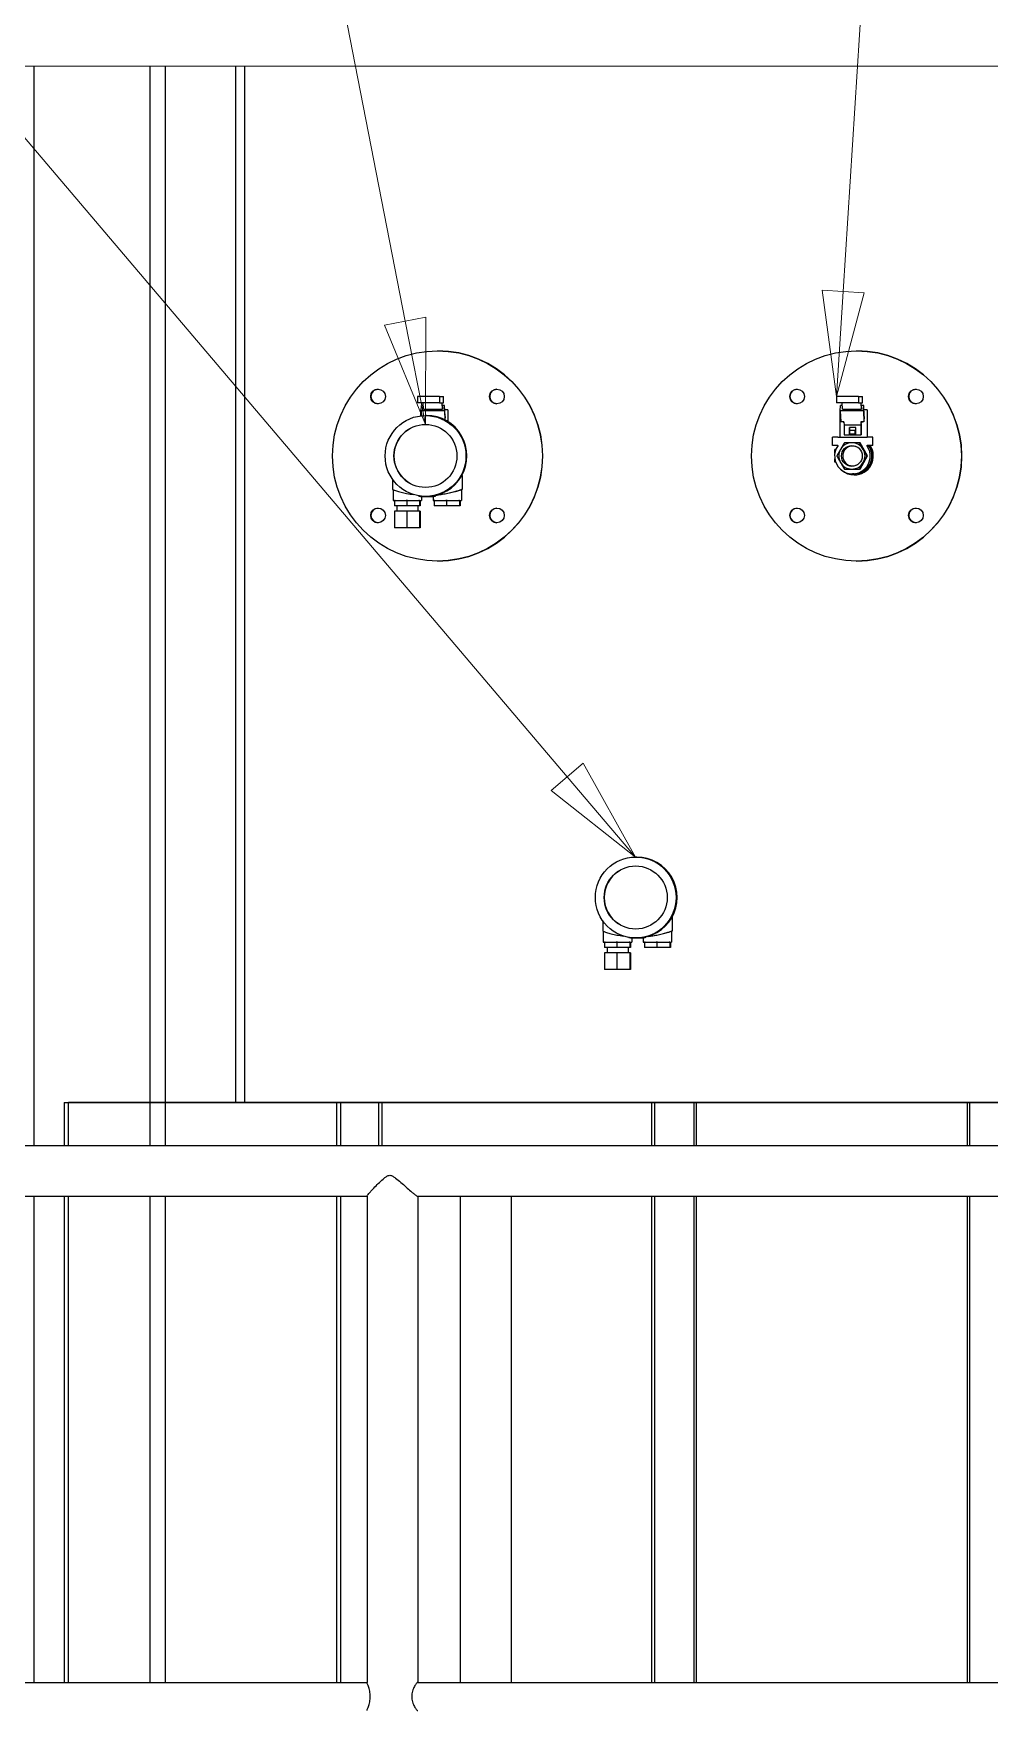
# Model space of a CAD drawing. Header units: millimetres. Extents: x -4172 to 126100, y -2 to 142133.
# Drawn here: x 86757 to 89030, y 31452 to 35440 of the extents above; entities that cross this region are included whole.
import ezdxf

# ---------------------------------------------------------------- set-up
doc = ezdxf.new("R2010")
doc.units = ezdxf.units.MM
doc.header["$LTSCALE"] = 100
for name, color, linetype, lineweight in [('Symbol', 7, 'Continuous', 18), ('Visible', 7, 'Continuous', 25), ('Visible Narrow', 7, 'Continuous', 18)]:
    doc.layers.add(name, color=color, linetype=linetype, lineweight=lineweight)

# ---------------------------------------------------------------- blocks, each defined once
blk = doc.blocks.new('Balloon27')
at = {"layer": 'Symbol'}
for p, q in [((876.405, 347.557), (869.073, 385.078)), ((876.895, 347.653), (875.914, 347.461)), ((875.914, 347.461), (876.884, 345.104)), ((876.405, 347.557), (876.884, 345.104)), ((876.884, 345.104), (876.895, 347.653))]:
    blk.add_line(p, q, dxfattribs=at)
at = {"layer": 'Symbol', "flags": 128}
blk.add_lwpolyline([(875.914, 347.461), (876.884, 345.104), (876.895, 347.653), (875.914, 347.461)], dxfattribs=at)
at = {"layer": 'Symbol'}
blk.add_solid([(875.914, 347.461), (876.884, 345.104), (876.895, 347.653), (875.914, 347.461)], dxfattribs=at)
blk = doc.blocks.new('Balloon28')
at = {"layer": 'Symbol'}
for p, q in [((886.818, 348.264), (889.127, 384.609)), ((886.319, 348.296), (886.659, 345.769)), ((887.317, 348.232), (886.319, 348.296)), ((886.818, 348.264), (886.659, 345.769)), ((886.659, 345.769), (887.317, 348.232))]:
    blk.add_line(p, q, dxfattribs=at)
at = {"layer": 'Symbol', "flags": 128}
blk.add_lwpolyline([(886.319, 348.296), (886.659, 345.769), (887.317, 348.232), (886.319, 348.296)], dxfattribs=at)
at = {"layer": 'Symbol'}
blk.add_solid([(886.319, 348.296), (886.659, 345.769), (887.317, 348.232), (886.319, 348.296)], dxfattribs=at)
blk = doc.blocks.new('Balloon31')
at = {"layer": 'Symbol'}
for p, q in [((880.258, 336.722), (838.4, 386.024)), ((880.639, 337.045), (879.877, 336.398)), ((881.876, 334.816), (880.639, 337.045)), ((880.258, 336.722), (881.876, 334.816)), ((879.877, 336.398), (881.876, 334.816))]:
    blk.add_line(p, q, dxfattribs=at)
at = {"layer": 'Symbol', "flags": 128}
blk.add_lwpolyline([(879.877, 336.398), (881.876, 334.816), (880.639, 337.045), (879.877, 336.398)], dxfattribs=at)
at = {"layer": 'Symbol'}
blk.add_solid([(879.877, 336.398), (881.876, 334.816), (880.639, 337.045), (879.877, 336.398)], dxfattribs=at)

msp = doc.modelspace()

# ---------------------------------------------------------------- linework, layer by layer
at = {"layer": 'Visible'}
for p, q in [((86758.03, 32795.78), (86758.03, 35361.94)), ((87033.64, 32795.78), (87033.64, 35361.94)), ((87070.64, 32795.78), (87070.64, 35361.94)), ((87237.93, 32897.9), (87237.93, 35361.94)), ((87257.91, 35361.94), (87257.91, 32897.9)), ((87717.19, 34685.4), (87717.53, 34685.4)), ((88713.59, 34685.4), (88713.93, 34685.4)), ((87669.53, 34576.9), (87669.53, 34561.9)), ((87721.98, 34576.9), (87669.53, 34576.9)), ((87721.98, 34576.9), (87731.27, 34576.9)), ((87721.98, 34576.9), (87721.98, 34561.9)), ((87731.27, 34561.9), (87731.27, 34576.9)), ((88665.93, 34576.9), (88665.93, 34561.9)), ((88718.38, 34576.9), (88665.93, 34576.9)), ((88718.38, 34576.9), (88727.67, 34576.9)), ((88718.38, 34576.9), (88718.38, 34561.9)), ((88727.67, 34561.9), (88727.67, 34576.9)), ((87721.98, 34561.9), (87669.53, 34561.9)), ((87678.74, 34545.4), (87677.1, 34545.4)), ((87677.1, 34545.4), (87677.1, 34530.87)), ((87678.64, 34543.02), (87679.19, 34555.4)), ((87678.64, 34543.02), (87679.17, 34531.1)), ((87733.58, 34543.02), (87678.64, 34543.02)), ((87683.39, 34555.4), (87679.19, 34555.4)), ((87683.79, 34546.56), (87683.1, 34561.9)), ((87683.79, 34546.56), (87728.74, 34546.56)), ((87721.98, 34561.9), (87731.27, 34561.9)), ((87728.74, 34546.56), (87728.05, 34561.9)), ((87728.98, 34551.86), (87728.53, 34561.9)), ((87728.98, 34551.86), (87728.74, 34546.56)), ((87734.14, 34555.4), (87728.82, 34555.4)), ((87733.58, 34543.02), (87734.14, 34555.4)), ((87733.58, 34543.02), (87734.56, 34521.24)), ((87735.33, 34528.88), (87734.14, 34555.4)), ((87742.1, 34545.4), (87734.59, 34545.4)), ((87742.1, 34545.4), (87742.1, 34516.98)), ((88718.38, 34561.9), (88665.93, 34561.9)), ((88675.15, 34545.4), (88673.51, 34545.4)), ((88673.51, 34545.4), (88673.51, 34480.4)), ((88675.04, 34543.02), (88675.6, 34555.4)), ((88675.04, 34543.02), (88676.24, 34516.51)), ((88729.99, 34543.02), (88675.04, 34543.02)), ((88679.8, 34555.4), (88675.6, 34555.4)), ((88680.2, 34546.56), (88679.5, 34561.9)), ((88680.2, 34546.56), (88725.15, 34546.56)), ((88718.38, 34561.9), (88727.67, 34561.9)), ((88725.15, 34546.56), (88724.46, 34561.9)), ((88725.39, 34551.86), (88724.94, 34561.9)), ((88725.39, 34551.86), (88725.15, 34546.56)), ((88730.54, 34555.4), (88725.23, 34555.4)), ((88729.99, 34543.02), (88730.54, 34555.4)), ((88729.99, 34543.02), (88731.18, 34516.51)), ((88731.74, 34528.88), (88730.54, 34555.4)), ((88738.51, 34545.4), (88730.99, 34545.4)), ((88738.51, 34545.4), (88738.51, 34480.4)), ((87691.21, 34531.58), (87688.74, 34531.58)), ((87735.33, 34528.88), (87734.98, 34521.02)), ((88683.73, 34516.51), (88676.24, 34516.51)), ((88681.87, 34515.65), (88683.77, 34515.65)), ((88683.73, 34516.51), (88684.09, 34508.37)), ((88724.05, 34508.37), (88684.09, 34508.37)), ((88684.09, 34508.37), (88684.09, 34485.89)), ((88696.58, 34503.19), (88696.58, 34485.89)), ((88711.57, 34503.19), (88696.58, 34503.19)), ((88696.81, 34485.89), (88696.81, 34503.19)), ((88697.79, 34496.9), (88710.27, 34496.9)), ((88697.79, 34487.79), (88697.79, 34496.9)), ((88710.27, 34496.9), (88710.81, 34496.9)), ((88710.27, 34487.79), (88710.27, 34496.9)), ((88710.81, 34496.9), (88710.81, 34484.98)), ((88711.57, 34485.89), (88711.57, 34503.19)), ((88731.18, 34516.51), (88723.69, 34516.51)), ((88723.69, 34516.51), (88724.05, 34508.37)), ((88724.01, 34516.51), (88724.28, 34510.44)), ((88724.04, 34515.65), (88726.82, 34515.65)), ((88724.05, 34508.37), (88724.05, 34485.89)), ((88724.28, 34510.44), (88724.28, 34485.89)), ((88727.43, 34515.65), (88726.82, 34515.65)), ((88727.43, 34515.65), (88727.43, 34516.51)), ((88731.74, 34528.88), (88731.18, 34516.51)), ((88668.91, 34480.4), (88656.38, 34480.4)), ((88656.38, 34460.4), (88656.38, 34480.4)), ((88668.91, 34460.4), (88656.38, 34460.4)), ((88668.91, 34480.4), (88738.84, 34480.4)), ((88668.91, 34460.4), (88669.54, 34460.4)), ((88684.09, 34485.89), (88696.58, 34485.89)), ((88696.81, 34485.89), (88696.58, 34485.89)), ((88697.79, 34487.79), (88710.27, 34487.79)), ((88698.33, 34484.98), (88697.79, 34487.79)), ((88710.81, 34484.98), (88710.27, 34487.79)), ((88711.57, 34485.89), (88724.05, 34485.89)), ((88721.9, 34466.65), (88720.68, 34466.65)), ((88739.93, 34435.4), (88721.9, 34466.65)), ((88724.05, 34485.89), (88724.28, 34485.89)), ((88738.21, 34460.4), (88738.84, 34460.4)), ((88752.56, 34480.4), (88738.84, 34480.4)), ((88752.56, 34460.4), (88738.84, 34460.4)), ((88752.56, 34460.4), (88752.56, 34480.4)), ((88664.18, 34450.48), (88662, 34450.48)), ((88662, 34442.42), (88662, 34450.48)), ((88662, 34420.32), (88662, 34428.38)), ((88664.18, 34420.32), (88662, 34420.32)), ((88721.9, 34404.15), (88739.93, 34435.4)), ((88739.93, 34435.4), (88738.7, 34435.4)), ((87610.19, 34380.02), (87610.19, 34355.72)), ((87775.55, 34389.32), (87775.55, 34355.72)), ((88707.81, 34392.9), (88703.88, 34392.9)), ((88708.53, 34390.4), (88707.81, 34390.4)), ((88721.9, 34404.15), (88720.68, 34404.15)), ((87611.67, 34355.05), (87611.67, 34329.15)), ((87672.61, 34340.59), (87672.61, 34339.15)), ((87676.58, 34339.15), (87672.61, 34339.15)), ((87676.58, 34339.99), (87676.58, 34339.15)), ((87676.58, 34339.15), (87707.47, 34339.15)), ((87679.17, 34339.15), (87679.17, 34329.15)), ((87691.21, 34339.22), (87688.74, 34339.22)), ((87706.57, 34339.15), (87706.57, 34329.15)), ((87707.47, 34340.61), (87707.47, 34339.15)), ((87711.44, 34339.15), (87707.47, 34339.15)), ((87711.44, 34341.38), (87711.44, 34339.15)), ((87738.74, 34346.2), (87738.74, 34346.2)), ((87774.07, 34355.21), (87774.07, 34329.15)), ((87611.67, 34329.15), (87614.67, 34329.15)), ((87616.23, 34329.15), (87614.67, 34329.15)), ((87614.67, 34329.15), (87614.67, 34316.65)), ((87643.86, 34316.65), (87614.67, 34316.65)), ((87643.86, 34304.15), (87614.67, 34304.15)), ((87614.67, 34304.15), (87614.67, 34264.15)), ((87616.23, 34329.15), (87642.29, 34329.15)), ((87620.42, 34316.65), (87620.42, 34304.15)), ((87643.86, 34329.15), (87642.29, 34329.15)), ((87645.51, 34329.15), (87643.86, 34329.15)), ((87643.86, 34329.15), (87643.86, 34316.65)), ((87674.61, 34316.65), (87643.86, 34316.65)), ((87674.61, 34304.15), (87643.86, 34304.15)), ((87643.86, 34304.15), (87643.86, 34264.15)), ((87645.51, 34329.15), (87672.96, 34329.15)), ((87670.42, 34316.65), (87670.42, 34304.15)), ((87674.61, 34329.15), (87672.96, 34329.15)), ((87674.69, 34329.15), (87674.61, 34329.15)), ((87674.61, 34329.15), (87674.61, 34316.65)), ((87676.17, 34316.65), (87674.61, 34316.65)), ((87676.17, 34304.15), (87674.61, 34304.15)), ((87674.61, 34304.15), (87674.61, 34264.15)), ((87674.69, 34329.15), (87679.17, 34329.15)), ((87676.17, 34329.15), (87676.17, 34316.65)), ((87676.17, 34304.15), (87676.17, 34264.15)), ((87706.57, 34329.15), (87709.57, 34329.15)), ((87711.14, 34329.15), (87709.57, 34329.15)), ((87709.57, 34329.15), (87709.57, 34316.65)), ((87738.76, 34316.65), (87709.57, 34316.65)), ((87711.14, 34329.15), (87737.2, 34329.15)), ((87738.76, 34329.15), (87737.2, 34329.15)), ((87740.41, 34329.15), (87738.76, 34329.15)), ((87738.76, 34329.15), (87738.76, 34316.65)), ((87769.51, 34316.65), (87738.76, 34316.65)), ((87740.41, 34329.15), (87767.86, 34329.15)), ((87769.51, 34329.15), (87767.86, 34329.15)), ((87769.59, 34329.15), (87769.51, 34329.15)), ((87769.51, 34329.15), (87769.51, 34316.65)), ((87771.07, 34316.65), (87769.51, 34316.65)), ((87769.59, 34329.15), (87774.07, 34329.15)), ((87771.07, 34329.15), (87771.07, 34316.65)), ((87643.86, 34264.15), (87614.67, 34264.15)), ((87674.61, 34264.15), (87643.86, 34264.15)), ((87676.17, 34264.15), (87674.61, 34264.15)), ((87717.19, 34185.4), (87717.53, 34185.4)), ((88713.59, 34185.4), (88713.93, 34185.4)), ((88191.04, 33481.58), (88188.56, 33481.58)), ((88275.37, 33339.32), (88275.37, 33305.72)), ((88110.01, 33330.02), (88110.01, 33305.72)), ((88111.49, 33305.05), (88111.49, 33279.15)), ((88273.89, 33305.21), (88273.89, 33279.15)), ((88111.49, 33279.15), (88114.49, 33279.15)), ((88116.06, 33279.15), (88114.49, 33279.15)), ((88114.49, 33279.15), (88114.49, 33266.65)), ((88143.68, 33266.65), (88114.49, 33266.65)), ((88116.06, 33279.15), (88142.11, 33279.15)), ((88120.24, 33266.65), (88120.24, 33254.15)), ((88143.68, 33279.15), (88142.11, 33279.15)), ((88145.33, 33279.15), (88143.68, 33279.15)), ((88143.68, 33279.15), (88143.68, 33266.65)), ((88174.43, 33266.65), (88143.68, 33266.65)), ((88145.33, 33279.15), (88172.78, 33279.15)), ((88170.24, 33266.65), (88170.24, 33254.15)), ((88172.43, 33290.59), (88172.43, 33289.15)), ((88176.4, 33289.15), (88172.43, 33289.15)), ((88174.43, 33279.15), (88172.78, 33279.15)), ((88174.51, 33279.15), (88174.43, 33279.15)), ((88174.43, 33279.15), (88174.43, 33266.65)), ((88175.99, 33266.65), (88174.43, 33266.65)), ((88174.51, 33279.15), (88178.99, 33279.15)), ((88175.99, 33279.15), (88175.99, 33266.65)), ((88176.4, 33289.99), (88176.4, 33289.15)), ((88176.4, 33289.15), (88207.29, 33289.15)), ((88178.99, 33289.15), (88178.99, 33279.15)), ((88191.04, 33289.22), (88188.56, 33289.22)), ((88206.39, 33289.15), (88206.39, 33279.15)), ((88206.39, 33279.15), (88209.39, 33279.15)), ((88207.29, 33290.61), (88207.29, 33289.15)), ((88211.26, 33289.15), (88207.29, 33289.15)), ((88210.96, 33279.15), (88209.39, 33279.15)), ((88209.39, 33279.15), (88209.39, 33266.65)), ((88238.58, 33266.65), (88209.39, 33266.65)), ((88210.96, 33279.15), (88237.02, 33279.15)), ((88211.26, 33291.38), (88211.26, 33289.15)), ((88238.58, 33279.15), (88237.02, 33279.15)), ((88238.56, 33296.2), (88238.56, 33296.2)), ((88240.23, 33279.15), (88238.58, 33279.15)), ((88238.58, 33279.15), (88238.58, 33266.65)), ((88269.33, 33266.65), (88238.58, 33266.65)), ((88240.23, 33279.15), (88267.68, 33279.15)), ((88269.33, 33279.15), (88267.68, 33279.15)), ((88269.42, 33279.15), (88269.33, 33279.15)), ((88269.33, 33279.15), (88269.33, 33266.65)), ((88270.89, 33266.65), (88269.33, 33266.65)), ((88269.42, 33279.15), (88273.89, 33279.15)), ((88270.89, 33279.15), (88270.89, 33266.65)), ((88143.68, 33254.15), (88114.49, 33254.15)), ((88114.49, 33254.15), (88114.49, 33214.15)), ((88174.43, 33254.15), (88143.68, 33254.15)), ((88143.68, 33254.15), (88143.68, 33214.15)), ((88175.99, 33254.15), (88174.43, 33254.15)), ((88174.43, 33254.15), (88174.43, 33214.15)), ((88175.99, 33254.15), (88175.99, 33214.15)), ((88143.68, 33214.15), (88114.49, 33214.15)), ((88174.43, 33214.15), (88143.68, 33214.15)), ((88175.99, 33214.15), (88174.43, 33214.15)), ((86829.19, 32897.9), (87477.47, 32897.9)), ((86829.19, 32897.9), (86839.91, 32897.9)), ((86829.19, 32897.9), (86829.19, 32795.78)), ((87486.23, 32897.9), (86839.91, 32897.9)), ((86839.91, 32795.78), (86839.91, 32897.9)), ((87237.93, 32897.9), (87257.91, 32897.9)), ((87237.93, 32897.9), (91371.12, 32897.9)), ((91383.99, 32897.9), (87257.91, 32897.9)), ((87486.23, 32897.9), (87477.47, 32897.9)), ((87477.47, 32795.78), (87477.47, 32897.9)), ((87486.23, 32897.9), (87486.23, 32795.78)), ((87576.97, 32897.9), (88226.73, 32897.9)), ((87576.97, 32897.9), (87585.73, 32897.9)), ((87576.97, 32897.9), (87576.97, 32795.78)), ((88233.51, 32897.9), (87585.73, 32897.9)), ((87585.73, 32795.78), (87585.73, 32897.9)), ((88233.51, 32897.9), (88226.73, 32897.9)), ((88226.73, 32795.78), (88226.73, 32897.9)), ((88233.51, 32897.9), (88233.51, 32795.78)), ((88326.43, 32897.9), (88977.33, 32897.9)), ((88326.43, 32897.9), (88333.21, 32897.9)), ((88326.43, 32897.9), (88326.43, 32795.78)), ((88982.14, 32897.9), (88333.21, 32897.9)), ((88333.21, 32795.78), (88333.21, 32897.9)), ((88982.14, 32897.9), (88977.33, 32897.9)), ((88977.33, 32795.78), (88977.33, 32897.9)), ((88982.14, 32897.9), (88982.14, 32795.78)), ((83629.77, 32795.78), (91712.31, 32795.78)), ((83688.84, 32675.03), (87549.72, 32675.03)), ((86758.03, 31519.03), (86758.03, 32675.03)), ((86829.19, 32675.03), (86829.19, 31519.03)), ((86839.91, 31519.03), (86839.91, 32675.03)), ((87033.64, 31519.03), (87033.64, 32675.03)), ((87070.64, 31519.03), (87070.64, 32675.03)), ((87477.47, 31519.03), (87477.47, 32675.03)), ((87486.23, 32675.03), (87486.23, 31519.03)), ((87549.72, 32675.25), (87549.72, 31518.62)), ((87670.05, 32675.03), (91651.05, 32675.03)), ((87670.47, 32675.03), (87670.47, 31519.03)), ((87771.36, 32675.03), (87771.36, 31519.03)), ((87892.11, 32675.03), (87892.11, 31519.03)), ((88226.73, 31519.03), (88226.73, 32675.03)), ((88233.51, 32675.03), (88233.51, 31519.03)), ((88326.43, 32675.03), (88326.43, 31519.03)), ((88333.21, 31519.03), (88333.21, 32675.03)), ((88977.33, 31519.03), (88977.33, 32675.03)), ((88982.14, 32675.03), (88982.14, 31519.03)), ((83688.84, 31519.03), (87549.72, 31519.03)), ((87670.05, 31519.03), (91651.05, 31519.03))]:
    msp.add_line(p, q, dxfattribs=at)
for centre, major_axis in [((87717.19, 34435.4), (0, 250)), ((88713.59, 34435.4), (0, 250)), ((87575.91, 34576.82), (0, -17.5)), ((87858.47, 34576.82), (0, -17.5)), ((88572.32, 34576.82), (0, -17.5)), ((88854.87, 34576.82), (0, -17.5)), ((87688.74, 34435.4), (0, -96.18)), ((87688.58, 34435.4), (0, -74.96)), ((88702.53, 34435.4), (0, 24.74)), ((87575.91, 34293.98), (0, 17.5)), ((87858.47, 34293.98), (0, 17.5)), ((88572.32, 34293.98), (0, 17.5)), ((88854.87, 34293.98), (0, 17.5)), ((88188.56, 33385.4), (0, -96.18)), ((88188.4, 33385.4), (0, -74.96))]:
    msp.add_ellipse(centre, major_axis=major_axis, ratio=0.9989854, dxfattribs=at)
for centre, major_axis, ratio, start_param, end_param in [((87717.53, 34435.4), (0, 250), 0.9989854, 3.1415927, 6.2831853), ((88713.93, 34435.4), (0, 250), 0.9989854, 3.1415927, 6.2831853), ((87576.25, 34576.82), (0, 17.5), 0.9989854, 0.0096606, 3.1319321), ((87858.81, 34576.82), (0, 17.5), 0.9989854, 0.0096606, 3.1319321), ((88572.65, 34576.82), (0, 17.5), 0.9989854, 0.0096606, 3.1319321), ((88855.21, 34576.82), (0, 17.5), 0.9989854, 0.0096606, 3.1319321), ((87688.64, 34435.4), (0, -75), 0.9989854, 3.7158902, 5.7088877), ((87691.21, 34435.4), (0, -96.18), 0.9989854, 0, 3.1415927), ((88681.87, 34530.65), (0, -15), 0.0450362, 5.9433484, 6.2831853), ((88726.82, 34530.65), (0, -15), 0.0450362, 5.9433484, 6.2831853), ((88703.88, 34435.4), (0, -42.5), 0.9989854, 4.0835141, 8.4828566), ((88702.53, 34435.4), (0, 31.25), 0.9989854, 0, 1.0471976), ((88707.81, 34435.4), (0, -45), 0.9989854, 5.560192, 8.4430126), ((88704.22, 34435.4), (0, 23.57), 0.9989854, 5.5438795, 10.1640837), ((88706.01, 34477.52), (32.5, -0.36), 0.2336055, 1.4249371, 1.8119635), ((88702.53, 34435.4), (0, 31.25), 0.9989854, 5.2359878, 6.2831853), ((88707.81, 34435.4), (0, -42.5), 0.9989854, 0, 2.1996713), ((88708.53, 34435.4), (0, -45), 0.9989854, 0, 2.1598273), ((88702.53, 34435.4), (0, -31.25), 0.9989854, 4.1887902, 5.2359878), ((88702.53, 34435.4), (0, -31.25), 0.9989854, 5.2359878, 6.2831853), ((88702.53, 34435.4), (0, -31.25), 0.9989854, 0, 1.0471976), ((88702.53, 34435.4), (0, 31.25), 0.9989854, 4.1887902, 5.2359878), ((87691.19, 34591.65), (-45.96, 245.75), 0.9989119, 2.7657508, 2.8314001), ((87691.19, 34591.65), (-45.96, 245.75), 0.9989119, 3.065195, 3.1480751), ((87576.25, 34293.98), (0, 17.5), 0.9989854, 0.0096606, 3.1319321), ((87858.81, 34293.98), (0, 17.5), 0.9989854, 0.0096606, 3.1319321), ((88572.65, 34293.98), (0, 17.5), 0.9989854, 0.0096606, 3.1319321), ((88855.21, 34293.98), (0, 17.5), 0.9989854, 0.0096606, 3.1319321), ((88191.04, 33385.4), (0, -96.18), 0.9989854, 0, 3.1415927), ((88188.46, 33385.4), (0, -75), 0.9989854, 3.7158902, 5.7088877), ((88191.01, 33541.65), (-45.96, 245.75), 0.9989119, 2.7657508, 2.8314001), ((88191.01, 33541.65), (-45.96, 245.75), 0.9989119, 3.065195, 3.1480751)]:
    msp.add_ellipse(centre, major_axis=major_axis, ratio=ratio, start_param=start_param, end_param=end_param, dxfattribs=at)
for points, weights in [([(88684.63, 34466.65), (88679.67, 34458.28), (88675.49, 34451.03)], [1.76420471066, 1.90066641994, 1.90066641994]), ([(88702.53, 34466.65), (88694.16, 34466.65), (88684.63, 34466.65)], [1.90066641994, 1.90066641994, 1.76420471066]), ([(88720.68, 34466.65), (88710.89, 34466.65), (88702.53, 34466.65)], [1.76420471066, 1.90066641994, 1.90066641994]), ([(88729.56, 34451.03), (88725.38, 34458.28), (88720.68, 34466.65)], [1.90066641994, 1.90066641994, 1.76420471066]), ([(88675.49, 34451.03), (88671.31, 34443.77), (88666.6, 34435.4)], [1.90066641994, 1.90066641994, 1.76420471066]), ([(88666.6, 34435.4), (88671.31, 34427.03), (88675.49, 34419.78)], [1.76420471066, 1.90066641994, 1.90066641994]), ([(88675.49, 34419.78), (88679.67, 34412.52), (88684.63, 34404.15)], [1.90066641994, 1.90066641994, 1.76420471066]), ([(88720.68, 34404.15), (88725.38, 34412.52), (88729.56, 34419.78)], [1.76420471066, 1.90066641994, 1.90066641994]), ([(88738.7, 34435.4), (88733.75, 34443.77), (88729.56, 34451.03)], [1.76420471066, 1.90066641994, 1.90066641994]), ([(88729.56, 34419.78), (88733.75, 34427.03), (88738.7, 34435.4)], [1.90066641994, 1.90066641994, 1.76420471066]), ([(88684.63, 34404.15), (88694.16, 34404.15), (88702.53, 34404.15)], [1.76420471066, 1.90066641994, 1.90066641994]), ([(88702.53, 34404.15), (88710.89, 34404.15), (88720.68, 34404.15)], [1.90066641994, 1.90066641994, 1.76420471066])]:
    msp.add_rational_spline(points, weights, degree=2, dxfattribs=at)
for points, knots in [([(87610.19, 34355.72), (87610.19, 34355.66), (87610.9, 34355.34), (87613.85, 34354.22), (87616.27, 34353.37), (87622.53, 34351.38), (87626.37, 34350.25), (87634.77, 34348.11), (87639.25, 34347.09), (87643.84, 34346.2)], [-2.1936472, -2.1936472, -2.1936472, -2.1936472, -1.7027674, -1.7027674, -1.1397398, -1.1397398, -0.5606326, -0.5606326, 0, 0, 0, 0]), ([(87718.05, 34343.05), (87720.42, 34343.31), (87723.13, 34343.64), (87730.13, 34344.64), (87734.6, 34345.39), (87743.09, 34347.04), (87747.68, 34348.04), (87756.18, 34350.13), (87760.1, 34351.2), (87766.29, 34352.97), (87769.02, 34353.79), (87772.79, 34354.92), (87773.85, 34355.22), (87774.04, 34355.22), (87774.06, 34355.22), (87774.07, 34355.22), (87774.07, 34355.21)], [5.2762489, 5.2762489, 5.2762489, 5.2762489, 5.642729, 5.642729, 6.1566162, 6.1566162, 6.6813314, 6.6813314, 7.2060467, 7.2060467, 7.7154664, 7.7154664, 8.2248861, 8.2248861, 8.2248861, 8.2852807, 8.2852807, 8.2852807, 8.2852807]), ([(87738.74, 34346.2), (87743.1, 34347.05), (87747.45, 34348.01), (87755.65, 34350.01), (87759.46, 34351.04), (87766.16, 34352.96), (87769.01, 34353.83), (87773.22, 34355.11), (87774.6, 34355.53), (87775.83, 34355.83), (87775.62, 34355.68), (87774.43, 34355.2), (87774.26, 34355.13), (87774.07, 34355.05)], [-3.2040286, -3.2040286, -3.2040286, -3.2040286, -2.6702293, -2.6702293, -2.1390184, -2.1390184, -1.6018016, -1.6018016, -1.0849327, -1.0849327, -0.5530022, -0.5530022, -0.4727784, -0.4727784, -0.4727784, -0.4727784]), ([(88110.01, 33305.72), (88110.01, 33305.66), (88110.72, 33305.34), (88113.67, 33304.22), (88116.09, 33303.37), (88122.35, 33301.38), (88126.19, 33300.25), (88134.59, 33298.11), (88139.07, 33297.09), (88143.66, 33296.2)], [-2.1936472, -2.1936472, -2.1936472, -2.1936472, -1.7027674, -1.7027674, -1.1397398, -1.1397398, -0.5606326, -0.5606326, 0, 0, 0, 0]), ([(88217.87, 33293.05), (88220.24, 33293.31), (88222.95, 33293.64), (88229.95, 33294.64), (88234.42, 33295.39), (88242.91, 33297.04), (88247.5, 33298.04), (88256.01, 33300.13), (88259.92, 33301.2), (88266.11, 33302.97), (88268.84, 33303.79), (88272.62, 33304.92), (88273.67, 33305.22), (88273.86, 33305.22), (88273.88, 33305.22), (88273.89, 33305.22), (88273.89, 33305.21)], [5.2762489, 5.2762489, 5.2762489, 5.2762489, 5.642729, 5.642729, 6.1566162, 6.1566162, 6.6813314, 6.6813314, 7.2060467, 7.2060467, 7.7154664, 7.7154664, 8.2248861, 8.2248861, 8.2248861, 8.2852807, 8.2852807, 8.2852807, 8.2852807]), ([(88238.56, 33296.2), (88242.93, 33297.05), (88247.27, 33298.01), (88255.47, 33300.01), (88259.28, 33301.04), (88265.99, 33302.96), (88268.83, 33303.83), (88273.04, 33305.11), (88274.42, 33305.53), (88275.65, 33305.83), (88275.44, 33305.68), (88274.26, 33305.2), (88274.08, 33305.13), (88273.89, 33305.05)], [-3.2040286, -3.2040286, -3.2040286, -3.2040286, -2.6702293, -2.6702293, -2.1390184, -2.1390184, -1.6018016, -1.6018016, -1.0849327, -1.0849327, -0.5530022, -0.5530022, -0.4727784, -0.4727784, -0.4727784, -0.4727784]), ([(87549.72, 32675.25), (87549.72, 32675.27), (87549.73, 32675.3), (87549.79, 32675.72), (87550.22, 32676.47), (87551.76, 32678.63), (87552.87, 32680.03), (87555.59, 32683.27), (87557.2, 32685.11), (87561.65, 32690.06), (87564.84, 32693.48), (87571.75, 32700.65), (87575.46, 32704.4), (87583.03, 32711.69), (87586.82, 32715.21), (87592.64, 32719.84), (87594.57, 32721.27), (87597.71, 32723.06), (87598.8, 32723.59), (87601.16, 32724.42), (87602.45, 32724.72), (87603.93, 32724.72), (87605.42, 32724.72), (87606.71, 32724.42), (87609.12, 32723.59), (87610.22, 32723.06), (87613.44, 32721.27), (87615.45, 32719.84), (87621.54, 32715.21), (87625.6, 32711.69), (87633.93, 32704.4), (87638.13, 32700.65), (87646.24, 32693.48), (87650.14, 32690.06), (87655.95, 32685.11), (87658.15, 32683.27), (87662.16, 32680.03), (87663.97, 32678.63), (87666.99, 32676.47), (87668.19, 32675.72), (87669.47, 32675.13), (87669.81, 32675.03), (87670.05, 32675.03)], [-4.2610986, -4.2610986, -4.2610986, -4.2610986, -4.2263484, -4.2263484, -3.7746161, -3.7746161, -3.3228838, -3.3228838, -2.8711515, -2.8711515, -2.1533636, -2.1533636, -1.4355758, -1.4355758, -0.7177879, -0.7177879, -0.3588939, -0.3588939, -0.179447, -0.179447, 0, 0, 0, 0.179447, 0.179447, 0.3588939, 0.3588939, 0.7177879, 0.7177879, 1.4355758, 1.4355758, 2.1533636, 2.1533636, 2.8711515, 2.8711515, 3.3228838, 3.3228838, 3.7746161, 3.7746161, 4.2263484, 4.2263484, 4.4648465, 4.4648465, 4.4648465, 4.4648465]), ([(87549.72, 31452.18), (87549.72, 31452.25), (87549.73, 31452.33), (87549.79, 31452.87), (87549.97, 31453.53), (87550.81, 31456.14), (87551.79, 31458.72), (87553.81, 31464.58), (87555, 31468.28), (87556.34, 31474.46), (87556.71, 31476.62), (87557.21, 31481), (87557.34, 31483.23), (87557.34, 31487.57), (87557.21, 31489.8), (87556.71, 31494.18), (87556.34, 31496.34), (87555, 31502.52), (87553.81, 31506.22), (87551.79, 31512.08), (87550.81, 31514.66), (87549.97, 31517.27), (87549.79, 31517.93), (87549.73, 31518.47), (87549.72, 31518.55), (87549.72, 31518.62)], [2.2789535, 2.2789535, 2.2789535, 2.2789535, 2.3346052, 2.3346052, 2.5949359, 2.5949359, 3.1155974, 3.1155974, 3.6373813, 3.6373813, 3.8982733, 3.8982733, 4.1591653, 4.1591653, 4.4200573, 4.4200573, 4.6809493, 4.6809493, 5.2027333, 5.2027333, 5.7233947, 5.7233947, 5.9837254, 5.9837254, 6.0393771, 6.0393771, 6.0393771, 6.0393771]), ([(87670.05, 31519.03), (87669.79, 31519.03), (87669.41, 31518.81), (87668.41, 31517.93), (87667.79, 31517.27), (87665.69, 31514.66), (87663.95, 31512.08), (87660.73, 31506.22), (87659.02, 31502.52), (87657.15, 31496.34), (87656.65, 31494.18), (87655.96, 31489.8), (87655.79, 31487.57), (87655.79, 31483.23), (87655.96, 31481), (87656.65, 31476.62), (87657.15, 31474.46), (87659.02, 31468.28), (87660.73, 31464.58), (87663.95, 31458.72), (87665.69, 31456.14), (87667.79, 31453.53), (87668.41, 31452.87), (87669.41, 31451.99), (87669.79, 31451.78), (87670.05, 31451.78)], [2.0742745, 2.0742745, 2.0742745, 2.0742745, 2.3346052, 2.3346052, 2.5949359, 2.5949359, 3.1155974, 3.1155974, 3.6373813, 3.6373813, 3.8982733, 3.8982733, 4.1591653, 4.1591653, 4.4200573, 4.4200573, 4.6809493, 4.6809493, 5.2027333, 5.2027333, 5.7233947, 5.7233947, 5.9837254, 5.9837254, 6.2440562, 6.2440562, 6.2440562, 6.2440562])]:
    msp.add_open_spline(points, degree=3, knots=knots, dxfattribs=at)
at = {"layer": 'Visible Narrow'}
for p, q in [((87237.93, 35361.94), (81392.96, 35361.94)), ((86747.11, 35361.94), (86758.03, 35361.94)), ((86758.03, 35361.94), (87033.64, 35361.94)), ((87033.64, 35361.94), (87070.64, 35361.94)), ((87036.81, 35361.94), (87257.91, 35361.94)), ((87070.64, 35361.94), (89375.18, 35361.94)), ((87237.93, 35361.94), (87257.91, 35361.94))]:
    msp.add_line(p, q, dxfattribs=at)

# ---------------------------------------------------------------- block references
at = {"layer": 'Symbol', "xscale": 100, "yscale": 100, "zscale": 100}
for name in ['Balloon31', 'Balloon27', 'Balloon28']:
    msp.add_blockref(name, (0, 0), dxfattribs=at)

doc.saveas('drawing.dxf')
